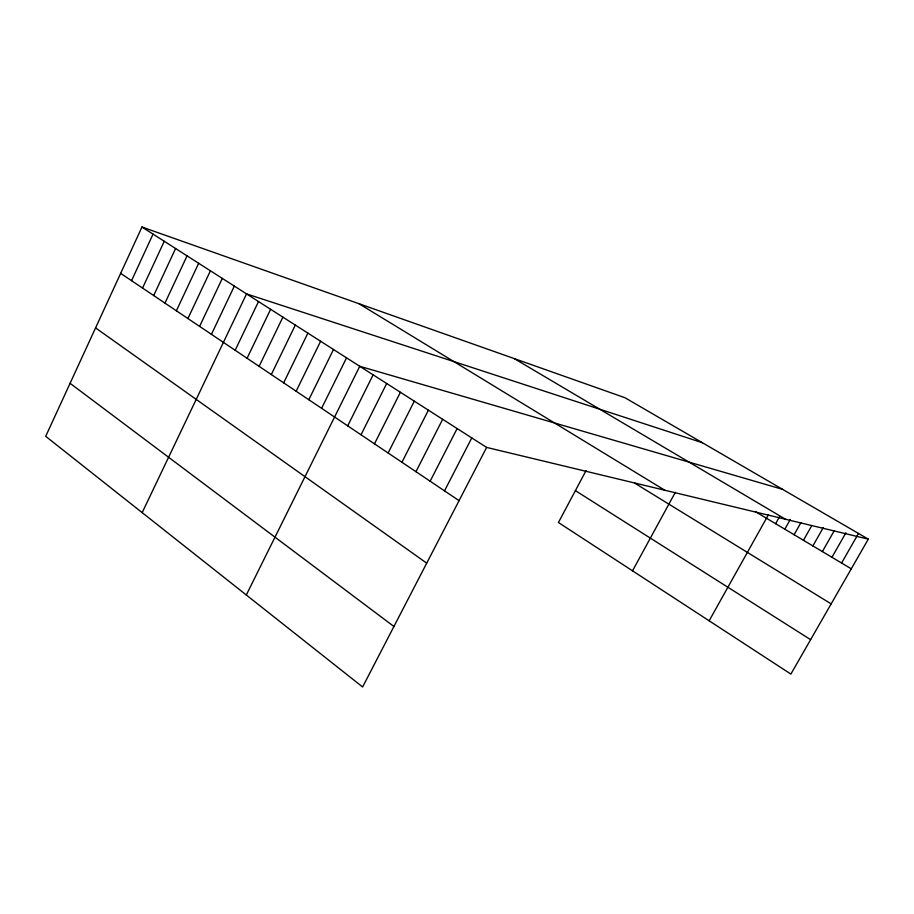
<?xml version="1.0" encoding="UTF-8"?>
<svg xmlns="http://www.w3.org/2000/svg" width="914" height="914" viewBox="0 0 914 914"><rect width="100%" height="100%" fill="white"/><g stroke="black" fill="none" stroke-linecap="round" stroke-linejoin="round"><path stroke-width="1.37" d="M868.3 539.146L624.856 397.681L141.967 227.026L45.7 436.332L362.618 686.974L486.625 447.414L868.3 539.146L790.873 674.086L558.431 522.511L586.08 470.55M131.547 280.667L153.049 234.11M142.55 288.07L164.246 241.273M153.701 295.553L175.579 248.528M164.966 303.117L187.05 255.863M176.379 310.783L198.669 263.289M187.918 318.54L210.414 270.795M199.606 326.389L222.308 278.404M211.431 334.33L234.35 286.105M142.173 512.628L246.54 293.897L702.363 442.719M235.172 350.268L258.513 301.551M247.077 358.265L270.624 309.298M259.119 366.354L282.894 317.147M271.309 374.546L295.313 325.087M283.66 382.829L307.881 333.119M296.147 391.226L320.608 341.253M308.806 399.715L333.496 349.502M321.614 408.318L346.543 357.842M246.312 594.98L359.75 366.286L782.613 489.356M347.708 425.855L373.129 374.843M361.007 434.79L386.679 383.503M374.477 443.827L400.401 392.289M388.13 452.99L414.305 401.177M401.943 462.278L428.392 410.18M415.95 471.681L442.662 419.309M430.14 481.21L457.126 428.552M444.512 490.864L471.773 437.92M632.522 570.827L675.343 492.28M709.15 620.789L768.491 514.628M775.62 523.688L779.676 516.456M784.829 529.183L790.279 519.506M794.117 534.724L800.961 522.58M803.463 540.3L811.723 525.687M812.889 545.921L823.274 527.595M822.383 551.576L834.219 530.76M831.946 557.277L845.953 532.713M841.577 563.024L858.497 533.456M514.262 358.596L785.514 519.255M755.135 511.474L851.277 568.816M359.042 303.745L664.844 490.247M634.567 483.049L831.157 603.88M575.397 490.635L810.627 639.663M141.967 227.026L486.625 447.414M120.659 273.366L459.068 500.644M95.582 327.898L426.712 563.15M70.092 383.297L393.934 626.49"/></g></svg>
